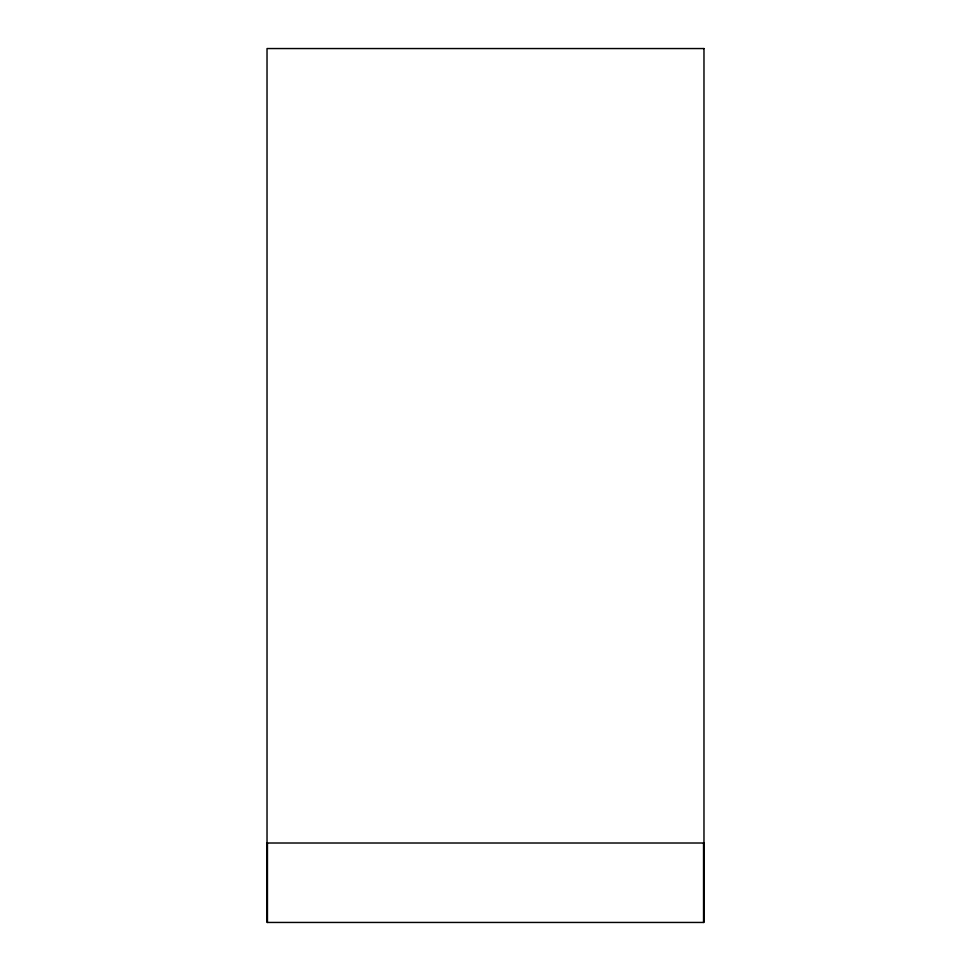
<?xml version="1.0" encoding="UTF-8"?>
<svg xmlns="http://www.w3.org/2000/svg" width="971" height="971" viewBox="0 0 971 971"><rect width="100%" height="100%" fill="white"/><g stroke="black" fill="none" stroke-linecap="round" stroke-linejoin="round"><path stroke-width="1.46" d="M267.025 843.01L703.975 843.01M703.55 843.01L703.55 922.45M267.45 843.01L267.45 922.45M703.975 48.55L267.025 48.55L267.025 922.45L703.975 922.45L703.975 48.55"/></g></svg>
